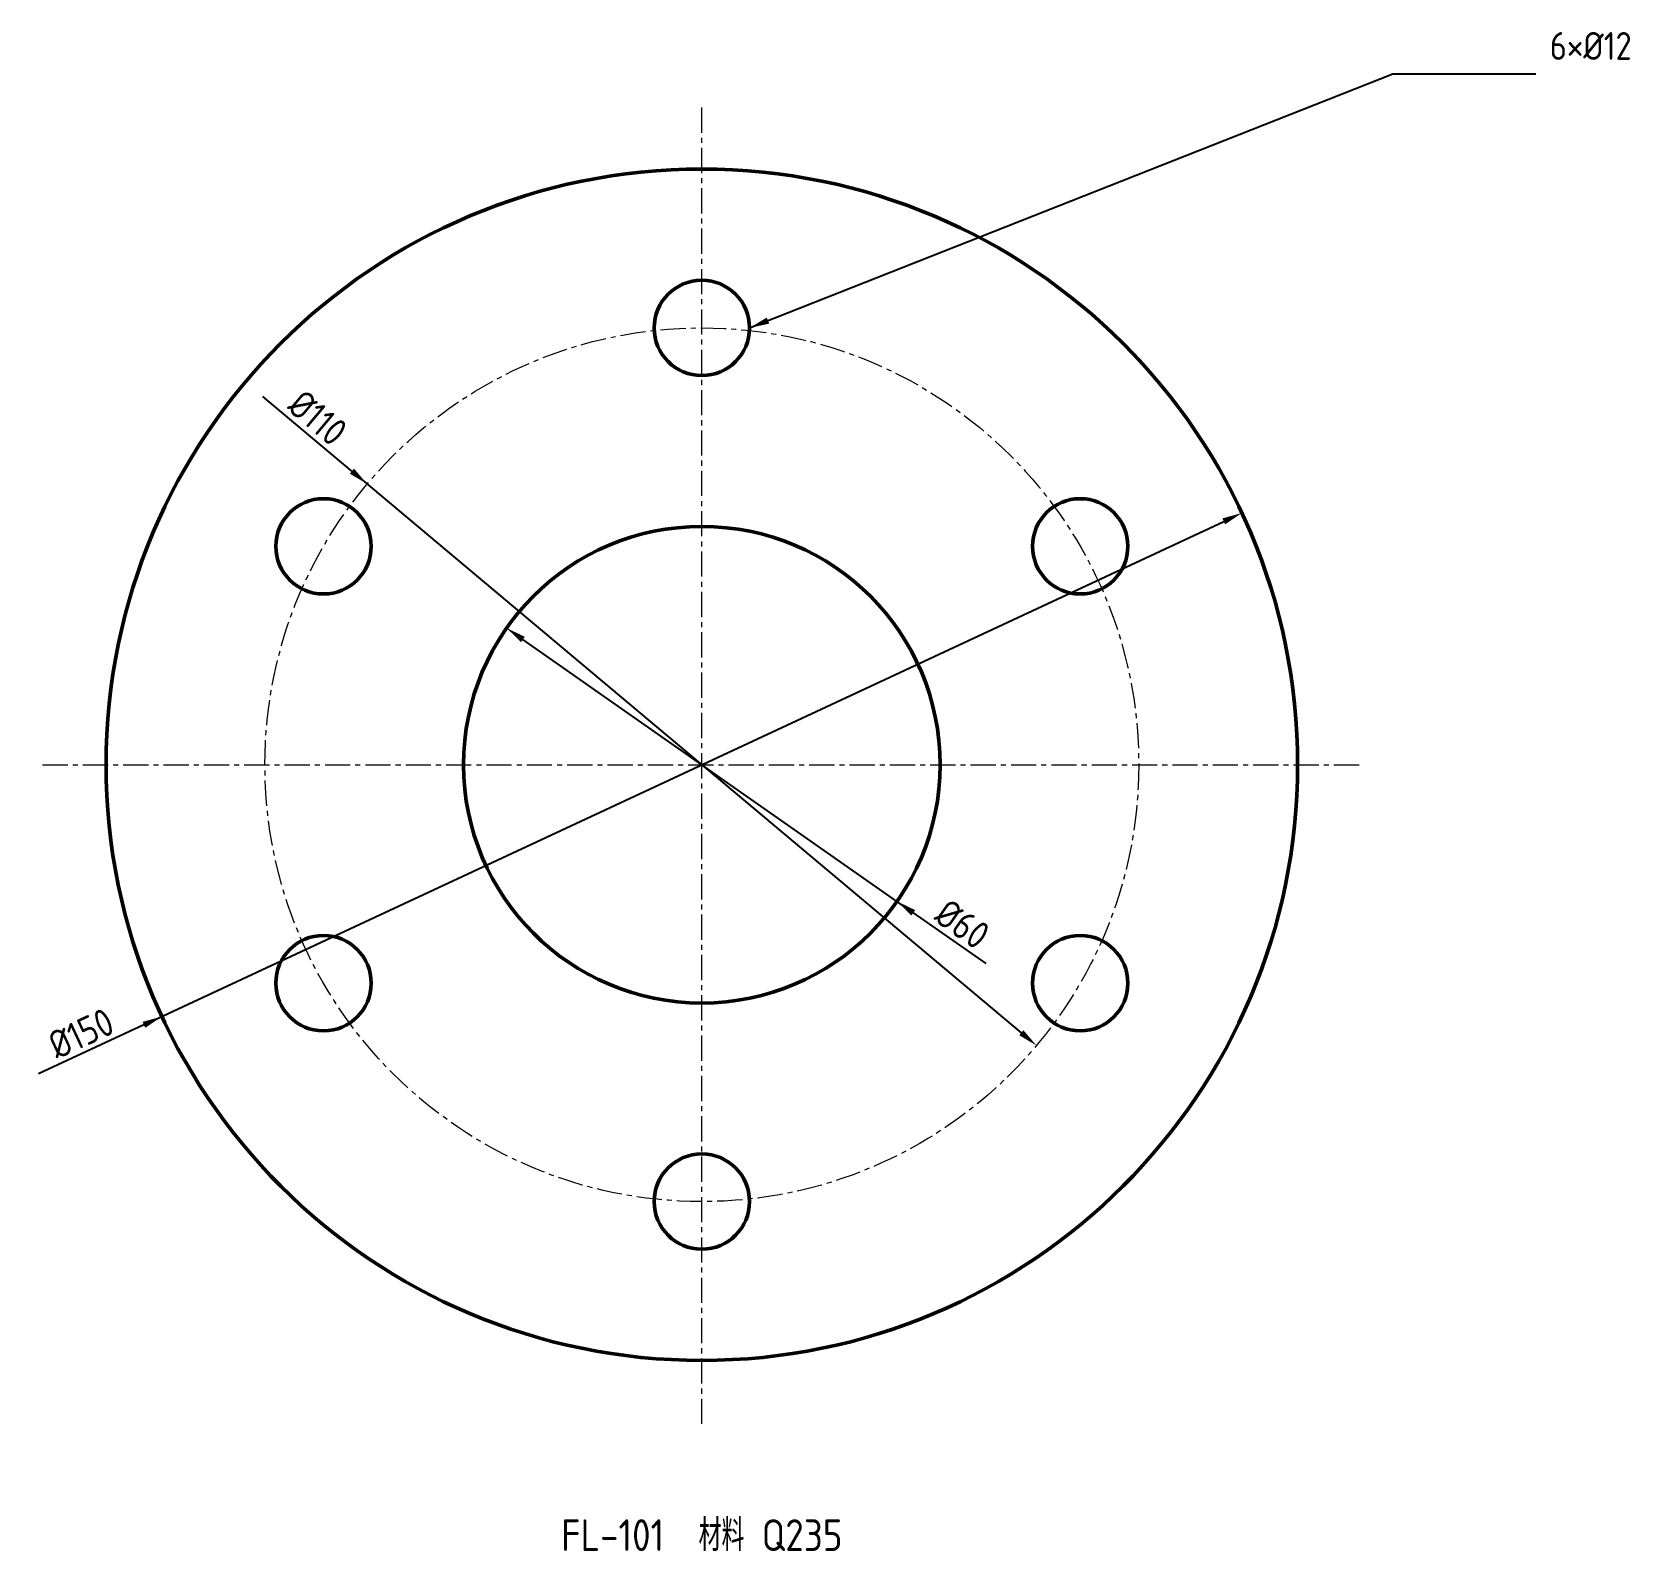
# Model space of a CAD drawing. Header units: millimetres. Extents: x -84 to 117, y -99 to 92.
import ezdxf
from ezdxf.enums import TextEntityAlignment as Align

# ---------------------------------------------------------------- set-up
doc = ezdxf.new("R2010")
doc.units = ezdxf.units.MM
doc.linetypes.add('CENTER', pattern=[5.08, 3.175, -0.635, 0.635, -0.635])
for name, color, linetype, lineweight in [('CENTER', 1, 'CENTER', 18), ('DIM', 3, 'Continuous', 18), ('HOLES', 7, 'Continuous', 50), ('OUTLINE', 7, 'Continuous', 50), ('TEXT', 7, 'Continuous', 25)]:
    doc.layers.add(name, color=color, linetype=linetype, lineweight=lineweight)
doc.styles.get("Standard").update_dxf_attribs({"font": 'gbenor.shx', "bigfont": 'gbcbig.shx'})
doc.dimstyles.new('AGENTCAD', dxfattribs={"dimtxt": 3.5, "dimasz": 2.5, "dimexe": 1.25, "dimexo": 0.625, "dimtad": 1, "dimdsep": 46, "dimtxsty": 'Standard', "dimcen": 2.5, "dimazin": 3, "dimtfac": 1, "dimtmove": 0, "dimatfit": 3})

msp = doc.modelspace()

# ---------------------------------------------------------------- linework, layer by layer
at = {"layer": 'CENTER', "linetype": 'CENTER'}
for p, q in [((0, -83), (0, 83)), ((-83, 0), (83, 0))]:
    msp.add_line(p, q, dxfattribs=at)
msp.add_circle((0, 0), 55, dxfattribs=at)
at = {"layer": 'HOLES'}
for centre, radius in [((0, 55), 6), ((-47.631, 27.5), 6), ((47.631, 27.5), 6), ((0, 0), 30), ((-47.631, -27.5), 6), ((47.631, -27.5), 6), ((0, -55), 6)]:
    msp.add_circle(centre, radius, dxfattribs=at)
at = {"layer": 'OUTLINE'}
msp.add_circle((0, 0), 75, dxfattribs=at)

# ---------------------------------------------------------------- texts
at = {"layer": 'DIM', "insert": (106.75, 88.75), "char_height": 3.5, "attachment_point": 7}
msp.add_mtext('6×Ø12', dxfattribs=at)
at = {"layer": 'TEXT'}
msp.add_text('FL-101  材料 Q235', height=4, dxfattribs=at).set_placement((0, -99), align=Align.CENTER)

# ---------------------------------------------------------------- dimensions: what is measured, and where the dimension line sits
at = {"layer": 'DIM'}
for p1, p2 in [((42.132, -35.353), (-42.132, 35.353)), ((67.973, 31.696), (-67.973, -31.696)), ((-24.575, 17.207), (24.575, -17.207))]:
    msp.add_diameter_dim_2p(p1=p1, p2=p2, dimstyle='AGENTCAD', override={"dimtxt": 3.5}, dxfattribs=at).render()

# ---------------------------------------------------------------- leaders
msp.add_leader([(6, 55), (87, 87), (105, 87)], dimstyle='AGENTCAD', dxfattribs=at)

doc.saveas('drawing.dxf')
